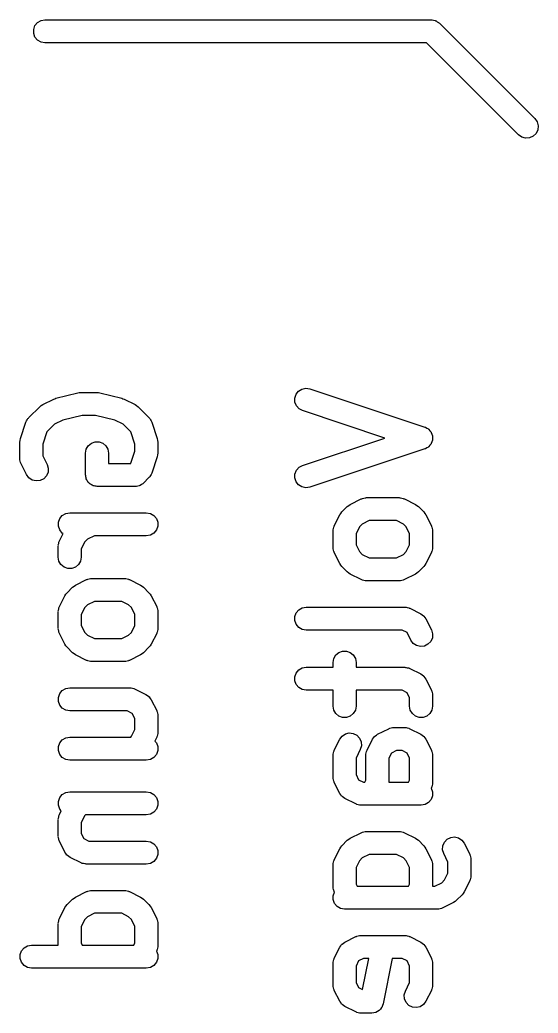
# Model space of a CAD drawing. Extents: x 91.3 to 189.8, y -113.5 to -60.4.
# Drawn here: x 169.1 to 173.61, y -69.54 to -60.9 of the extents above; entities that cross this region are included whole.
import ezdxf

# ---------------------------------------------------------------- set-up
doc = ezdxf.new("R2010")
doc.units = 0
doc.header["$MEASUREMENT"] = 0
doc.layers.add('BLACK', color=7, linetype='CONTINUOUS')

msp = doc.modelspace()

# ---------------------------------------------------------------- linework, layer by layer
at = {"layer": 'Black'}
for p, q in [((169.233, -60.95), (169.256, -60.9234)), ((169.256, -60.9234), (169.286, -60.906)), ((169.286, -60.906), (169.32, -60.9)), ((169.32, -60.9), (172.68, -60.9)), ((172.68, -60.9), (172.684, -60.9008)), ((172.684, -60.9008), (172.689, -60.9004)), ((172.689, -60.9004), (172.701, -60.9038)), ((172.701, -60.9038), (172.714, -60.906)), ((172.714, -60.906), (172.718, -60.9082)), ((172.718, -60.9082), (172.722, -60.9094)), ((172.722, -60.9094), (172.733, -60.9169)), ((172.733, -60.9169), (172.744, -60.9234)), ((172.744, -60.9234), (172.747, -60.9268)), ((172.747, -60.9268), (172.751, -60.9293)), ((172.751, -60.9293), (173.581, -61.7593)), ((169.222, -60.9826), (169.233, -60.95)), ((169.222, -61.0174), (169.222, -60.9826)), ((169.233, -61.05), (169.222, -61.0174)), ((169.256, -61.0766), (169.233, -61.05)), ((169.286, -61.094), (169.256, -61.0766)), ((169.32, -61.1), (169.286, -61.094)), ((172.639, -61.1), (169.32, -61.1)), ((173.439, -61.9007), (172.639, -61.1)), ((173.581, -61.7593), (173.601, -61.7877)), ((173.601, -61.7877), (173.61, -61.8213)), ((173.607, -61.8559), (173.592, -61.8874)), ((173.61, -61.8213), (173.607, -61.8559)), ((173.468, -61.9206), (173.439, -61.9007)), ((173.501, -61.9296), (173.468, -61.9206)), ((173.536, -61.9266), (173.501, -61.9296)), ((173.567, -61.9119), (173.536, -61.9266)), ((173.592, -61.8874), (173.567, -61.9119)), ((171.504, -64.1576), (171.526, -64.1304)), ((171.526, -64.1304), (171.556, -64.1122)), ((171.556, -64.1122), (171.59, -64.1053)), ((171.59, -64.1053), (171.624, -64.1104)), ((171.624, -64.1104), (172.624, -64.4437)), ((169.301, -64.2472), (169.396, -64.1996)), ((169.396, -64.1996), (169.406, -64.1965)), ((169.406, -64.1965), (169.416, -64.192)), ((169.416, -64.192), (169.607, -64.1444)), ((169.607, -64.1444), (169.619, -64.1436)), ((169.619, -64.1436), (169.631, -64.1414)), ((169.631, -64.1414), (169.774, -64.1414)), ((169.774, -64.1414), (169.786, -64.1436)), ((169.786, -64.1436), (169.798, -64.1444)), ((169.798, -64.1444), (169.989, -64.192)), ((169.989, -64.192), (169.999, -64.1965)), ((169.999, -64.1965), (170.009, -64.1996)), ((170.009, -64.1996), (170.104, -64.2472)), ((171.493, -64.1906), (171.504, -64.1576)), ((171.494, -64.2253), (171.493, -64.1906)), ((169.179, -64.3612), (169.275, -64.266)), ((169.275, -64.266), (169.288, -64.2568)), ((169.288, -64.2568), (169.301, -64.2472)), ((170.104, -64.2472), (170.117, -64.2568)), ((170.117, -64.2568), (170.13, -64.266)), ((170.13, -64.266), (170.225, -64.3612)), ((171.507, -64.2576), (171.494, -64.2253)), ((171.53, -64.2836), (171.507, -64.2576)), ((171.561, -64.3001), (171.53, -64.2836)), ((172.276, -64.5386), (171.561, -64.3001)), ((169.158, -64.3952), (169.159, -64.3896)), ((169.159, -64.3896), (169.166, -64.38)), ((169.166, -64.38), (169.172, -64.3697)), ((169.172, -64.3697), (169.176, -64.3659)), ((169.176, -64.3659), (169.179, -64.3612)), ((169.475, -64.3834), (169.404, -64.4189)), ((169.643, -64.3414), (169.475, -64.3834)), ((169.761, -64.3414), (169.643, -64.3414)), ((169.929, -64.3834), (169.761, -64.3414)), ((170, -64.4189), (169.929, -64.3834)), ((170.225, -64.3612), (170.229, -64.3659)), ((170.229, -64.3659), (170.233, -64.3697)), ((170.233, -64.3697), (170.239, -64.38)), ((170.239, -64.38), (170.245, -64.3896)), ((170.245, -64.3896), (170.247, -64.3952)), ((169.108, -64.5431), (169.155, -64.4003)), ((169.155, -64.4003), (169.158, -64.3952)), ((169.404, -64.4189), (169.337, -64.4859)), ((170.067, -64.4859), (170, -64.4189)), ((170.247, -64.3952), (170.25, -64.4003)), ((170.25, -64.4003), (170.297, -64.5431)), ((172.624, -64.4437), (172.626, -64.445)), ((172.626, -64.445), (172.629, -64.4456)), ((172.629, -64.4456), (172.642, -64.4533)), ((172.642, -64.4533), (172.655, -64.4602)), ((172.655, -64.4602), (172.656, -64.4623)), ((172.656, -64.4623), (172.659, -64.4637)), ((172.659, -64.4637), (172.668, -64.4753)), ((172.668, -64.4753), (172.678, -64.4862)), ((169.102, -64.5748), (169.105, -64.559)), ((169.105, -64.559), (169.108, -64.5431)), ((169.337, -64.4859), (169.302, -64.591)), ((170.102, -64.591), (170.067, -64.4859)), ((170.297, -64.5431), (170.3, -64.559)), ((170.3, -64.559), (170.302, -64.5748)), ((171.561, -64.777), (172.276, -64.5386)), ((172.678, -64.4862), (172.679, -64.4888)), ((172.679, -64.4888), (172.68, -64.491)), ((172.68, -64.491), (172.685, -64.5049)), ((172.685, -64.5049), (172.69, -64.5185)), ((172.69, -64.5586), (172.685, -64.5723)), ((172.69, -64.5185), (172.69, -64.5213)), ((172.69, -64.5213), (172.691, -64.5239)), ((172.691, -64.5532), (172.69, -64.5559)), ((172.69, -64.5559), (172.69, -64.5586)), ((172.691, -64.5239), (172.691, -64.5386)), ((172.691, -64.5386), (172.691, -64.5532)), ((169.102, -64.7176), (169.102, -64.5748)), ((169.302, -64.591), (169.302, -64.694)), ((169.674, -64.67), (169.68, -64.6358)), ((169.68, -64.6358), (169.697, -64.6057)), ((169.697, -64.6057), (169.724, -64.5834)), ((169.724, -64.5834), (169.756, -64.5715)), ((169.756, -64.5715), (169.791, -64.5715)), ((169.791, -64.5715), (169.824, -64.5834)), ((169.824, -64.5834), (169.85, -64.6057)), ((169.85, -64.6057), (169.868, -64.6358)), ((169.868, -64.6358), (169.874, -64.67)), ((170.102, -64.6538), (170.102, -64.591)), ((170.302, -64.5748), (170.302, -64.67)), ((172.624, -64.6334), (171.624, -64.9668)), ((172.626, -64.6321), (172.624, -64.6334)), ((172.629, -64.6316), (172.626, -64.6321)), ((172.642, -64.6239), (172.629, -64.6316)), ((172.655, -64.6169), (172.642, -64.6239)), ((172.656, -64.6148), (172.655, -64.6169)), ((172.659, -64.6134), (172.656, -64.6148)), ((172.668, -64.6019), (172.659, -64.6134)), ((172.678, -64.5909), (172.668, -64.6019)), ((172.679, -64.5883), (172.678, -64.5909)), ((172.68, -64.5862), (172.679, -64.5883)), ((172.685, -64.5723), (172.68, -64.5862)), ((169.103, -64.7233), (169.102, -64.7176)), ((169.103, -64.7291), (169.103, -64.7233)), ((169.106, -64.7403), (169.103, -64.7291)), ((169.302, -64.694), (169.339, -64.7681)), ((169.674, -64.8605), (169.674, -64.67)), ((169.874, -64.67), (169.874, -64.7605)), ((170.067, -64.7588), (170.102, -64.6538)), ((170.297, -64.7016), (170.25, -64.8445)), ((170.3, -64.6858), (170.297, -64.7016)), ((170.302, -64.67), (170.3, -64.6858)), ((169.108, -64.7518), (169.106, -64.7403)), ((169.111, -64.7568), (169.108, -64.7518)), ((169.113, -64.7623), (169.111, -64.7568)), ((169.161, -64.8576), (169.113, -64.7623)), ((169.339, -64.7681), (169.349, -64.8014)), ((169.349, -64.8014), (169.347, -64.8361)), ((169.874, -64.7605), (170.066, -64.7605)), ((170.066, -64.7605), (170.067, -64.7588)), ((171.494, -64.8519), (171.507, -64.8196)), ((171.507, -64.8196), (171.53, -64.7936)), ((171.53, -64.7936), (171.561, -64.777)), ((169.181, -64.8855), (169.161, -64.8576)), ((169.21, -64.9046), (169.181, -64.8855)), ((169.244, -64.9127), (169.21, -64.9046)), ((169.279, -64.9087), (169.244, -64.9127)), ((169.31, -64.8932), (169.279, -64.9087)), ((169.333, -64.868), (169.31, -64.8932)), ((169.347, -64.8361), (169.333, -64.868)), ((169.675, -64.8691), (169.674, -64.8605)), ((169.675, -64.8778), (169.675, -64.8691)), ((169.678, -64.8861), (169.675, -64.8778)), ((169.68, -64.8947), (169.678, -64.8861)), ((169.684, -64.9023), (169.68, -64.8947)), ((169.687, -64.9105), (169.684, -64.9023)), ((169.693, -64.9172), (169.687, -64.9105)), ((170.225, -64.8836), (170.178, -64.9312)), ((170.229, -64.8788), (170.225, -64.8836)), ((170.233, -64.875), (170.229, -64.8788)), ((170.239, -64.8647), (170.233, -64.875)), ((170.245, -64.8551), (170.239, -64.8647)), ((170.247, -64.8496), (170.245, -64.8551)), ((170.25, -64.8445), (170.247, -64.8496)), ((171.493, -64.8866), (171.494, -64.8519)), ((171.504, -64.9195), (171.493, -64.8866)), ((169.697, -64.9248), (169.693, -64.9172)), ((169.704, -64.9304), (169.697, -64.9248)), ((169.71, -64.9371), (169.704, -64.9304)), ((169.717, -64.9415), (169.71, -64.9371)), ((169.724, -64.9471), (169.717, -64.9415)), ((169.732, -64.9501), (169.724, -64.9471)), ((169.74, -64.9544), (169.732, -64.9501)), ((169.748, -64.956), (169.74, -64.9544)), ((169.756, -64.959), (169.748, -64.956)), ((169.765, -64.959), (169.756, -64.959)), ((169.774, -64.9605), (169.765, -64.959)), ((170.107, -64.9605), (169.774, -64.9605)), ((170.111, -64.9597), (170.107, -64.9605)), ((170.116, -64.9601), (170.111, -64.9597)), ((170.128, -64.9567), (170.116, -64.9601)), ((170.141, -64.9544), (170.128, -64.9567)), ((170.145, -64.9522), (170.141, -64.9544)), ((170.149, -64.9511), (170.145, -64.9522)), ((170.16, -64.9436), (170.149, -64.9511)), ((170.171, -64.9371), (170.16, -64.9436)), ((170.174, -64.9337), (170.171, -64.9371)), ((170.178, -64.9312), (170.174, -64.9337)), ((171.526, -64.9467), (171.504, -64.9195)), ((171.556, -64.9649), (171.526, -64.9467)), ((171.59, -64.9719), (171.556, -64.9649)), ((171.624, -64.9668), (171.59, -64.9719)), ((171.976, -65.1158), (172.071, -65.0682)), ((172.071, -65.0682), (172.077, -65.0665)), ((172.077, -65.0665), (172.082, -65.0636)), ((172.082, -65.0636), (172.094, -65.0616)), ((172.094, -65.0616), (172.105, -65.0583)), ((172.105, -65.0583), (172.111, -65.0586)), ((172.111, -65.0586), (172.116, -65.0576)), ((172.116, -65.0576), (172.402, -65.0576)), ((172.402, -65.0576), (172.408, -65.0586)), ((172.408, -65.0586), (172.413, -65.0583)), ((172.413, -65.0583), (172.425, -65.0616)), ((172.425, -65.0616), (172.436, -65.0636)), ((172.436, -65.0636), (172.441, -65.0665)), ((172.441, -65.0665), (172.447, -65.0682)), ((172.447, -65.0682), (172.542, -65.1158)), ((171.903, -65.1821), (171.95, -65.1345)), ((171.95, -65.1345), (171.963, -65.1253)), ((171.963, -65.1253), (171.976, -65.1158)), ((172.542, -65.1158), (172.555, -65.1253)), ((172.555, -65.1253), (172.568, -65.1345)), ((172.568, -65.1345), (172.615, -65.1821)), ((169.437, -65.2717), (169.449, -65.239)), ((169.449, -65.239), (169.471, -65.2124)), ((169.471, -65.2124), (169.502, -65.1951)), ((169.502, -65.1951), (169.536, -65.189)), ((169.536, -65.189), (170.202, -65.189)), ((170.202, -65.189), (170.237, -65.1951)), ((170.237, -65.1951), (170.267, -65.2124)), ((170.267, -65.2124), (170.289, -65.239)), ((170.289, -65.239), (170.301, -65.2717)), ((171.836, -65.3034), (171.884, -65.2081)), ((171.884, -65.2081), (171.893, -65.1953)), ((171.893, -65.1953), (171.903, -65.1821)), ((172.615, -65.1821), (172.625, -65.1953)), ((172.625, -65.1953), (172.634, -65.2081)), ((172.634, -65.2081), (172.682, -65.3034)), ((169.437, -65.3064), (169.437, -65.2717)), ((169.449, -65.339), (169.437, -65.3064)), ((169.471, -65.3657), (169.449, -65.339)), ((170.289, -65.339), (170.267, -65.3657)), ((170.301, -65.3064), (170.289, -65.339)), ((170.301, -65.2717), (170.301, -65.3064)), ((171.826, -65.3367), (171.83, -65.3254)), ((171.827, -65.3424), (171.826, -65.3367)), ((171.826, -65.3481), (171.827, -65.3424)), ((171.83, -65.3254), (171.832, -65.3139)), ((171.832, -65.3139), (171.835, -65.3089)), ((171.835, -65.3089), (171.836, -65.3034)), ((172.056, -65.3121), (172.026, -65.3717)), ((172.08, -65.2874), (172.056, -65.3121)), ((172.14, -65.2576), (172.08, -65.2874)), ((172.378, -65.2576), (172.14, -65.2576)), ((172.438, -65.2874), (172.378, -65.2576)), ((172.463, -65.3121), (172.438, -65.2874)), ((172.492, -65.3717), (172.463, -65.3121)), ((172.682, -65.3034), (172.683, -65.3089)), ((172.683, -65.3089), (172.686, -65.3139)), ((172.686, -65.3139), (172.688, -65.3254)), ((172.688, -65.3254), (172.692, -65.3367)), ((172.692, -65.3367), (172.691, -65.3424)), ((172.691, -65.3424), (172.692, -65.3481)), ((169.446, -65.4348), (169.479, -65.3699)), ((169.479, -65.3699), (169.471, -65.3657)), ((169.69, -65.4189), (169.666, -65.4435)), ((169.75, -65.389), (169.69, -65.4189)), ((170.202, -65.389), (169.75, -65.389)), ((170.237, -65.383), (170.202, -65.389)), ((170.267, -65.3657), (170.237, -65.383)), ((171.826, -65.491), (171.826, -65.3481)), ((172.026, -65.3717), (172.026, -65.4673)), ((172.492, -65.4673), (172.492, -65.3717)), ((172.692, -65.3481), (172.692, -65.491)), ((169.436, -65.4681), (169.44, -65.4569)), ((169.437, -65.4738), (169.436, -65.4681)), ((169.436, -65.4795), (169.437, -65.4738)), ((169.436, -65.5748), (169.436, -65.4795)), ((169.44, -65.4569), (169.442, -65.4453)), ((169.442, -65.4453), (169.445, -65.4403)), ((169.445, -65.4403), (169.446, -65.4348)), ((169.666, -65.4435), (169.636, -65.5031)), ((169.636, -65.5031), (169.636, -65.5748)), ((171.827, -65.4966), (171.826, -65.491)), ((171.826, -65.5024), (171.827, -65.4966)), ((171.83, -65.5136), (171.826, -65.5024)), ((171.832, -65.5252), (171.83, -65.5136)), ((172.026, -65.4673), (172.056, -65.527)), ((172.463, -65.527), (172.492, -65.4673)), ((172.688, -65.5136), (172.686, -65.5252)), ((172.692, -65.5024), (172.688, -65.5136)), ((172.692, -65.491), (172.691, -65.4966)), ((172.691, -65.4966), (172.692, -65.5024)), ((169.442, -65.609), (169.436, -65.5748)), ((169.636, -65.5748), (169.63, -65.609)), ((171.835, -65.5301), (171.832, -65.5252)), ((171.836, -65.5357), (171.835, -65.5301)), ((171.884, -65.6309), (171.836, -65.5357)), ((172.056, -65.527), (172.08, -65.5516)), ((172.08, -65.5516), (172.14, -65.5814)), ((172.14, -65.5814), (172.378, -65.5814)), ((172.378, -65.5814), (172.438, -65.5516)), ((172.438, -65.5516), (172.463, -65.527)), ((172.682, -65.5357), (172.634, -65.6309)), ((172.683, -65.5301), (172.682, -65.5357)), ((172.686, -65.5252), (172.683, -65.5301)), ((169.459, -65.639), (169.442, -65.609)), ((169.486, -65.6614), (169.459, -65.639)), ((169.518, -65.6732), (169.486, -65.6614)), ((169.553, -65.6732), (169.518, -65.6732)), ((169.586, -65.6614), (169.553, -65.6732)), ((169.612, -65.639), (169.586, -65.6614)), ((169.63, -65.609), (169.612, -65.639)), ((171.893, -65.6438), (171.884, -65.6309)), ((171.903, -65.6569), (171.893, -65.6438)), ((171.95, -65.7045), (171.903, -65.6569)), ((172.615, -65.6569), (172.568, -65.7045)), ((172.625, -65.6438), (172.615, -65.6569)), ((172.634, -65.6309), (172.625, -65.6438)), ((169.586, -65.8187), (169.681, -65.771)), ((169.681, -65.771), (169.687, -65.7694)), ((169.687, -65.7694), (169.692, -65.7665)), ((169.692, -65.7665), (169.704, -65.7645)), ((169.704, -65.7645), (169.715, -65.7611)), ((169.715, -65.7611), (169.721, -65.7615)), ((169.721, -65.7615), (169.726, -65.7605)), ((169.726, -65.7605), (170.012, -65.7605)), ((170.012, -65.7605), (170.018, -65.7615)), ((170.018, -65.7615), (170.023, -65.7611)), ((170.023, -65.7611), (170.035, -65.7645)), ((170.035, -65.7645), (170.046, -65.7665)), ((170.046, -65.7665), (170.051, -65.7694)), ((170.051, -65.7694), (170.057, -65.771)), ((170.057, -65.771), (170.152, -65.8187)), ((171.963, -65.7137), (171.95, -65.7045)), ((171.976, -65.7233), (171.963, -65.7137)), ((172.071, -65.7709), (171.976, -65.7233)), ((172.077, -65.7725), (172.071, -65.7709)), ((172.082, -65.7754), (172.077, -65.7725)), ((172.094, -65.7774), (172.082, -65.7754)), ((172.436, -65.7754), (172.425, -65.7774)), ((172.441, -65.7725), (172.436, -65.7754)), ((172.447, -65.7709), (172.441, -65.7725)), ((172.542, -65.7233), (172.447, -65.7709)), ((172.555, -65.7137), (172.542, -65.7233)), ((172.568, -65.7045), (172.555, -65.7137)), ((169.513, -65.885), (169.56, -65.8374)), ((169.56, -65.8374), (169.573, -65.8282)), ((169.573, -65.8282), (169.586, -65.8187)), ((170.152, -65.8187), (170.165, -65.8282)), ((170.165, -65.8282), (170.178, -65.8374)), ((170.178, -65.8374), (170.225, -65.885)), ((172.105, -65.7808), (172.094, -65.7774)), ((172.111, -65.7804), (172.105, -65.7808)), ((172.116, -65.7814), (172.111, -65.7804)), ((172.402, -65.7814), (172.116, -65.7814)), ((172.408, -65.7804), (172.402, -65.7814)), ((172.413, -65.7808), (172.408, -65.7804)), ((172.425, -65.7774), (172.413, -65.7808)), ((169.446, -66.0062), (169.494, -65.911)), ((169.494, -65.911), (169.503, -65.8981)), ((169.503, -65.8981), (169.513, -65.885)), ((170.225, -65.885), (170.235, -65.8981)), ((170.235, -65.8981), (170.244, -65.911)), ((170.244, -65.911), (170.292, -66.0062)), ((169.436, -66.0395), (169.44, -66.0283)), ((169.44, -66.0283), (169.442, -66.0168)), ((169.442, -66.0168), (169.445, -66.0118)), ((169.445, -66.0118), (169.446, -66.0062)), ((169.666, -66.0149), (169.636, -66.0746)), ((169.69, -65.9903), (169.666, -66.0149)), ((169.75, -65.9605), (169.69, -65.9903)), ((169.988, -65.9605), (169.75, -65.9605)), ((170.048, -65.9903), (169.988, -65.9605)), ((170.073, -66.0149), (170.048, -65.9903)), ((170.102, -66.0746), (170.073, -66.0149)), ((170.292, -66.0062), (170.293, -66.0118)), ((170.293, -66.0118), (170.296, -66.0168)), ((170.296, -66.0168), (170.298, -66.0283)), ((170.298, -66.0283), (170.302, -66.0395)), ((171.506, -66.06), (171.528, -66.0334)), ((171.528, -66.0334), (171.558, -66.016)), ((171.558, -66.016), (171.592, -66.01)), ((171.592, -66.01), (172.45, -66.01)), ((172.45, -66.01), (172.455, -66.011)), ((172.455, -66.011), (172.461, -66.0107)), ((172.461, -66.0107), (172.472, -66.014)), ((172.472, -66.014), (172.484, -66.016)), ((172.484, -66.016), (172.489, -66.0189)), ((172.489, -66.0189), (172.494, -66.0206)), ((172.494, -66.0206), (172.589, -66.0682)), ((169.437, -66.0453), (169.436, -66.0395)), ((169.436, -66.051), (169.437, -66.0453)), ((169.436, -66.1938), (169.436, -66.051)), ((169.636, -66.0746), (169.636, -66.1702)), ((170.102, -66.1702), (170.102, -66.0746)), ((170.302, -66.0395), (170.301, -66.0453)), ((170.301, -66.0453), (170.302, -66.051)), ((170.302, -66.051), (170.302, -66.1938)), ((171.494, -66.0926), (171.506, -66.06)), ((171.494, -66.1274), (171.494, -66.0926)), ((172.589, -66.0682), (172.601, -66.0769)), ((172.601, -66.0769), (172.614, -66.085)), ((172.614, -66.085), (172.615, -66.0872)), ((172.615, -66.0872), (172.617, -66.0889)), ((172.617, -66.0889), (172.625, -66.1011)), ((172.625, -66.1011), (172.634, -66.1129)), ((172.634, -66.1129), (172.682, -66.2081)), ((169.437, -66.1995), (169.436, -66.1938)), ((169.436, -66.2052), (169.437, -66.1995)), ((169.44, -66.2165), (169.436, -66.2052)), ((169.636, -66.1702), (169.666, -66.2298)), ((170.073, -66.2298), (170.102, -66.1702)), ((170.302, -66.2052), (170.298, -66.2165)), ((170.302, -66.1938), (170.301, -66.1995)), ((170.301, -66.1995), (170.302, -66.2052)), ((171.506, -66.16), (171.494, -66.1274)), ((171.528, -66.1866), (171.506, -66.16)), ((171.558, -66.204), (171.528, -66.1866)), ((171.592, -66.21), (171.558, -66.204)), ((169.442, -66.228), (169.44, -66.2165)), ((169.445, -66.233), (169.442, -66.228)), ((169.446, -66.2385), (169.445, -66.233)), ((169.494, -66.3338), (169.446, -66.2385)), ((169.666, -66.2298), (169.69, -66.2545)), ((169.69, -66.2545), (169.75, -66.2843)), ((169.75, -66.2843), (169.988, -66.2843)), ((169.988, -66.2843), (170.048, -66.2545)), ((170.048, -66.2545), (170.073, -66.2298)), ((170.292, -66.2385), (170.244, -66.3338)), ((170.293, -66.233), (170.292, -66.2385)), ((170.296, -66.228), (170.293, -66.233)), ((170.298, -66.2165), (170.296, -66.228)), ((172.426, -66.21), (171.592, -66.21)), ((172.47, -66.2322), (172.426, -66.21)), ((172.503, -66.2976), (172.47, -66.2322)), ((172.69, -66.2761), (172.676, -66.308)), ((172.682, -66.2081), (172.692, -66.2414)), ((172.692, -66.2414), (172.69, -66.2761)), ((169.503, -66.3466), (169.494, -66.3338)), ((169.513, -66.3598), (169.503, -66.3466)), ((169.56, -66.4074), (169.513, -66.3598)), ((170.225, -66.3598), (170.178, -66.4074)), ((170.235, -66.3466), (170.225, -66.3598)), ((170.244, -66.3338), (170.235, -66.3466)), ((172.524, -66.3255), (172.503, -66.2976)), ((172.553, -66.3446), (172.524, -66.3255)), ((172.586, -66.3527), (172.553, -66.3446)), ((172.621, -66.3487), (172.586, -66.3527)), ((172.652, -66.3332), (172.621, -66.3487)), ((172.676, -66.308), (172.652, -66.3332)), ((169.573, -66.4166), (169.56, -66.4074)), ((169.586, -66.4261), (169.573, -66.4166)), ((169.681, -66.4737), (169.586, -66.4261)), ((170.152, -66.4261), (170.057, -66.4737)), ((170.165, -66.4166), (170.152, -66.4261)), ((170.178, -66.4074), (170.165, -66.4166)), ((171.826, -66.491), (171.832, -66.4568)), ((171.832, -66.4568), (171.849, -66.4267)), ((171.849, -66.4267), (171.876, -66.4043)), ((171.876, -66.4043), (171.908, -66.3925)), ((171.908, -66.3925), (171.943, -66.3925)), ((171.943, -66.3925), (171.976, -66.4043)), ((171.976, -66.4043), (172.002, -66.4267)), ((172.002, -66.4267), (172.02, -66.4568)), ((172.02, -66.4568), (172.026, -66.491)), ((169.687, -66.4754), (169.681, -66.4737)), ((169.692, -66.4783), (169.687, -66.4754)), ((169.704, -66.4803), (169.692, -66.4783)), ((169.715, -66.4836), (169.704, -66.4803)), ((169.721, -66.4833), (169.715, -66.4836)), ((169.726, -66.4843), (169.721, -66.4833)), ((170.012, -66.4843), (169.726, -66.4843)), ((170.018, -66.4833), (170.012, -66.4843)), ((170.023, -66.4836), (170.018, -66.4833)), ((170.035, -66.4803), (170.023, -66.4836)), ((170.046, -66.4783), (170.035, -66.4803)), ((170.051, -66.4754), (170.046, -66.4783)), ((170.057, -66.4737), (170.051, -66.4754)), ((171.528, -66.5572), (171.558, -66.5398)), ((171.558, -66.5398), (171.592, -66.5338)), ((171.592, -66.5338), (171.826, -66.5338)), ((171.826, -66.5338), (171.826, -66.491)), ((172.026, -66.491), (172.026, -66.5338)), ((172.026, -66.5338), (172.45, -66.5338)), ((172.45, -66.5338), (172.455, -66.5348)), ((172.455, -66.5348), (172.461, -66.5345)), ((172.461, -66.5345), (172.472, -66.5378)), ((172.472, -66.5378), (172.484, -66.5398)), ((172.484, -66.5398), (172.489, -66.5427)), ((172.489, -66.5427), (172.494, -66.5444)), ((172.494, -66.5444), (172.589, -66.592)), ((171.494, -66.6164), (171.506, -66.5838)), ((171.494, -66.6512), (171.494, -66.6164)), ((171.506, -66.5838), (171.528, -66.5572)), ((172.589, -66.592), (172.601, -66.6007)), ((172.601, -66.6007), (172.614, -66.6088)), ((172.614, -66.6088), (172.615, -66.611)), ((172.615, -66.611), (172.617, -66.6127)), ((172.617, -66.6127), (172.625, -66.6249)), ((172.625, -66.6249), (172.634, -66.6367)), ((172.634, -66.6367), (172.682, -66.7319)), ((169.471, -66.7363), (169.502, -66.7189)), ((169.502, -66.7189), (169.536, -66.7129)), ((169.536, -66.7129), (170.06, -66.7129)), ((170.06, -66.7129), (170.065, -66.7139)), ((170.065, -66.7139), (170.071, -66.7135)), ((170.071, -66.7135), (170.082, -66.7169)), ((170.082, -66.7169), (170.094, -66.7189)), ((170.094, -66.7189), (170.099, -66.7218)), ((170.099, -66.7218), (170.104, -66.7234)), ((170.104, -66.7234), (170.199, -66.771)), ((171.506, -66.6838), (171.494, -66.6512)), ((171.528, -66.7104), (171.506, -66.6838)), ((171.558, -66.7278), (171.528, -66.7104)), ((169.437, -66.7955), (169.449, -66.7629)), ((169.437, -66.8302), (169.437, -66.7955)), ((169.449, -66.7629), (169.471, -66.7363)), ((170.199, -66.771), (170.211, -66.7798)), ((170.211, -66.7798), (170.224, -66.7879)), ((170.224, -66.7879), (170.225, -66.7901)), ((170.225, -66.7901), (170.227, -66.7917)), ((170.227, -66.7917), (170.235, -66.804)), ((170.235, -66.804), (170.244, -66.8158)), ((171.592, -66.7338), (171.558, -66.7278)), ((171.826, -66.7338), (171.592, -66.7338)), ((171.826, -66.8719), (171.826, -66.7338)), ((172.426, -66.7338), (172.026, -66.7338)), ((172.026, -66.7338), (172.026, -66.8719)), ((172.47, -66.756), (172.426, -66.7338)), ((172.492, -66.8003), (172.47, -66.756)), ((172.492, -66.8719), (172.492, -66.8003)), ((172.682, -66.7319), (172.683, -66.7375)), ((172.683, -66.7375), (172.686, -66.7425)), ((172.686, -66.7425), (172.688, -66.754)), ((172.688, -66.754), (172.692, -66.7652)), ((172.692, -66.7652), (172.691, -66.771)), ((172.691, -66.771), (172.692, -66.7767)), ((172.692, -66.7767), (172.692, -66.8719)), ((169.449, -66.8629), (169.437, -66.8302)), ((169.471, -66.8895), (169.449, -66.8629)), ((169.502, -66.9068), (169.471, -66.8895)), ((170.244, -66.8158), (170.292, -66.911)), ((171.832, -66.9061), (171.826, -66.8719)), ((172.026, -66.8719), (172.02, -66.9061)), ((172.498, -66.9061), (172.492, -66.8719)), ((172.692, -66.8719), (172.686, -66.9061)), ((169.536, -66.9129), (169.502, -66.9068)), ((170.036, -66.9129), (169.536, -66.9129)), ((170.08, -66.935), (170.036, -66.9129)), ((170.102, -66.9793), (170.08, -66.935)), ((170.102, -67.075), (170.102, -66.9793)), ((170.292, -66.911), (170.293, -66.9165)), ((170.293, -66.9165), (170.296, -66.9215)), ((170.296, -66.9215), (170.298, -66.933)), ((170.298, -66.933), (170.302, -66.9443)), ((170.302, -66.9443), (170.301, -66.95)), ((170.301, -66.95), (170.302, -66.9557)), ((170.302, -66.9557), (170.302, -67.0986)), ((171.849, -66.9362), (171.832, -66.9061)), ((171.876, -66.9585), (171.849, -66.9362)), ((171.908, -66.9704), (171.876, -66.9585)), ((171.943, -66.9704), (171.908, -66.9704)), ((171.976, -66.9585), (171.943, -66.9704)), ((172.002, -66.9362), (171.976, -66.9585)), ((172.02, -66.9061), (172.002, -66.9362)), ((172.516, -66.9362), (172.498, -66.9061)), ((172.542, -66.9585), (172.516, -66.9362)), ((172.575, -66.9704), (172.542, -66.9585)), ((172.61, -66.9704), (172.575, -66.9704)), ((172.642, -66.9585), (172.61, -66.9704)), ((172.669, -66.9362), (172.642, -66.9585)), ((172.686, -66.9061), (172.669, -66.9362)), ((172.214, -67.1158), (172.31, -67.0682)), ((172.31, -67.0682), (172.315, -67.0665)), ((172.315, -67.0665), (172.32, -67.0637)), ((172.32, -67.0637), (172.332, -67.0616)), ((172.332, -67.0616), (172.343, -67.0583)), ((172.343, -67.0583), (172.349, -67.0586)), ((172.349, -67.0586), (172.354, -67.0576)), ((172.354, -67.0576), (172.45, -67.0576)), ((172.45, -67.0576), (172.455, -67.0586)), ((172.455, -67.0586), (172.461, -67.0583)), ((172.461, -67.0583), (172.472, -67.0616)), ((172.472, -67.0616), (172.484, -67.0637)), ((172.484, -67.0637), (172.489, -67.0665)), ((172.489, -67.0665), (172.494, -67.0682)), ((172.494, -67.0682), (172.589, -67.1158)), ((169.471, -67.1648), (169.502, -67.1475)), ((169.502, -67.1475), (169.536, -67.1414)), ((169.536, -67.1414), (170.066, -67.1414)), ((170.066, -67.1414), (170.073, -67.1346)), ((170.073, -67.1346), (170.102, -67.075)), ((170.292, -67.1433), (170.276, -67.1756)), ((170.293, -67.1378), (170.292, -67.1433)), ((170.296, -67.1328), (170.293, -67.1378)), ((170.298, -67.1212), (170.296, -67.1328)), ((170.302, -67.11), (170.298, -67.1212)), ((170.302, -67.0986), (170.301, -67.1043)), ((170.301, -67.1043), (170.302, -67.11)), ((171.884, -67.1605), (171.905, -67.1326)), ((171.905, -67.1326), (171.934, -67.1135)), ((171.934, -67.1135), (171.967, -67.1054)), ((171.967, -67.1054), (172.002, -67.1094)), ((172.002, -67.1094), (172.033, -67.1249)), ((172.033, -67.1249), (172.057, -67.1501)), ((172.057, -67.1501), (172.071, -67.182)), ((172.17, -67.1605), (172.178, -67.1487)), ((172.178, -67.1487), (172.186, -67.1365)), ((172.186, -67.1365), (172.189, -67.1348)), ((172.189, -67.1348), (172.19, -67.1326)), ((172.19, -67.1326), (172.203, -67.1245)), ((172.203, -67.1245), (172.214, -67.1158)), ((172.589, -67.1158), (172.601, -67.1245)), ((172.601, -67.1245), (172.614, -67.1326)), ((172.614, -67.1326), (172.615, -67.1348)), ((172.615, -67.1348), (172.617, -67.1365)), ((172.617, -67.1365), (172.625, -67.1487)), ((172.625, -67.1487), (172.634, -67.1605)), ((169.437, -67.2241), (169.449, -67.1914)), ((169.437, -67.2588), (169.437, -67.2241)), ((169.449, -67.1914), (169.471, -67.1648)), ((170.276, -67.1756), (170.289, -67.1914)), ((170.289, -67.1914), (170.301, -67.2241)), ((170.301, -67.2241), (170.301, -67.2588)), ((171.836, -67.2558), (171.884, -67.1605)), ((172.073, -67.2167), (172.063, -67.25)), ((172.071, -67.182), (172.073, -67.2167)), ((172.122, -67.2558), (172.17, -67.1605)), ((172.634, -67.1605), (172.682, -67.2558)), ((169.449, -67.2914), (169.437, -67.2588)), ((169.471, -67.318), (169.449, -67.2914)), ((169.502, -67.3354), (169.471, -67.318)), ((170.267, -67.318), (170.237, -67.3354)), ((170.289, -67.2914), (170.267, -67.318)), ((170.301, -67.2588), (170.289, -67.2914)), ((171.826, -67.289), (171.83, -67.2778)), ((171.827, -67.2948), (171.826, -67.289)), ((171.826, -67.3005), (171.827, -67.2948)), ((171.826, -67.491), (171.826, -67.3005)), ((171.83, -67.2778), (171.832, -67.2663)), ((171.832, -67.2663), (171.835, -67.2613)), ((171.835, -67.2613), (171.836, -67.2558)), ((172.063, -67.25), (172.026, -67.3241)), ((172.026, -67.3241), (172.026, -67.4673)), ((172.111, -67.3005), (172.112, -67.2948)), ((172.111, -67.515), (172.111, -67.3005)), ((172.112, -67.289), (172.115, -67.2778)), ((172.112, -67.2948), (172.112, -67.289)), ((172.115, -67.2778), (172.117, -67.2663)), ((172.117, -67.2663), (172.12, -67.2613)), ((172.12, -67.2613), (172.122, -67.2558)), ((172.334, -67.2798), (172.311, -67.3241)), ((172.311, -67.3241), (172.311, -67.5338)), ((172.378, -67.2576), (172.334, -67.2798)), ((172.426, -67.2576), (172.378, -67.2576)), ((172.47, -67.2798), (172.426, -67.2576)), ((172.492, -67.3241), (172.47, -67.2798)), ((172.492, -67.515), (172.492, -67.3241)), ((172.682, -67.2558), (172.683, -67.2613)), ((172.683, -67.2613), (172.686, -67.2663)), ((172.686, -67.2663), (172.688, -67.2778)), ((172.688, -67.2778), (172.692, -67.289)), ((172.692, -67.289), (172.691, -67.2948)), ((172.691, -67.2948), (172.692, -67.3005)), ((172.692, -67.3005), (172.692, -67.5386)), ((169.536, -67.3414), (169.502, -67.3354)), ((170.202, -67.3414), (169.536, -67.3414)), ((170.237, -67.3354), (170.202, -67.3414)), ((171.827, -67.4966), (171.826, -67.491)), ((171.826, -67.5024), (171.827, -67.4966)), ((171.83, -67.5136), (171.826, -67.5024)), ((172.026, -67.4673), (172.048, -67.5117)), ((171.832, -67.5252), (171.83, -67.5136)), ((171.835, -67.5301), (171.832, -67.5252)), ((171.836, -67.5357), (171.835, -67.5301)), ((171.884, -67.6309), (171.836, -67.5357)), ((172.048, -67.5117), (172.092, -67.5338)), ((172.092, -67.5338), (172.102, -67.5338)), ((172.102, -67.5338), (172.111, -67.515)), ((172.311, -67.5338), (172.483, -67.5338)), ((172.483, -67.5338), (172.492, -67.515)), ((172.682, -67.5833), (172.68, -67.5868)), ((172.68, -67.5868), (172.691, -67.6164)), ((172.683, -67.5778), (172.682, -67.5833)), ((172.686, -67.5728), (172.683, -67.5778)), ((172.688, -67.5612), (172.686, -67.5728)), ((172.692, -67.55), (172.688, -67.5612)), ((172.692, -67.5386), (172.691, -67.5443)), ((172.691, -67.5443), (172.692, -67.55)), ((169.437, -67.7003), (169.449, -67.6676)), ((169.449, -67.6676), (169.471, -67.641)), ((169.471, -67.641), (169.502, -67.6236)), ((169.502, -67.6236), (169.536, -67.6176)), ((169.536, -67.6176), (170.202, -67.6176)), ((170.202, -67.6176), (170.237, -67.6236)), ((170.237, -67.6236), (170.267, -67.641)), ((170.267, -67.641), (170.289, -67.6676)), ((170.289, -67.6676), (170.301, -67.7003)), ((171.893, -67.6427), (171.884, -67.6309)), ((171.901, -67.6549), (171.893, -67.6427)), ((171.903, -67.6566), (171.901, -67.6549)), ((171.905, -67.6588), (171.903, -67.6566)), ((171.917, -67.6669), (171.905, -67.6588)), ((171.929, -67.6756), (171.917, -67.6669)), ((172.024, -67.7233), (171.929, -67.6756)), ((172.691, -67.6512), (172.679, -67.6838)), ((172.691, -67.6164), (172.691, -67.6512)), ((169.437, -67.735), (169.437, -67.7003)), ((169.449, -67.7676), (169.437, -67.735)), ((170.301, -67.735), (170.289, -67.7676)), ((170.301, -67.7003), (170.301, -67.735)), ((172.029, -67.7249), (172.024, -67.7233)), ((172.034, -67.7278), (172.029, -67.7249)), ((172.046, -67.7298), (172.034, -67.7278)), ((172.057, -67.7332), (172.046, -67.7298)), ((172.063, -67.7328), (172.057, -67.7332)), ((172.069, -67.7338), (172.063, -67.7328)), ((172.592, -67.7338), (172.069, -67.7338)), ((172.627, -67.7278), (172.592, -67.7338)), ((172.657, -67.7104), (172.627, -67.7278)), ((172.679, -67.6838), (172.657, -67.7104)), ((169.436, -67.849), (169.44, -67.8378)), ((169.437, -67.8548), (169.436, -67.849)), ((169.44, -67.8378), (169.442, -67.8263)), ((169.442, -67.8263), (169.445, -67.8213)), ((169.445, -67.8213), (169.446, -67.8158)), ((169.446, -67.8158), (169.462, -67.7835)), ((169.462, -67.7835), (169.449, -67.7676)), ((169.666, -67.8245), (169.636, -67.8841)), ((169.672, -67.8176), (169.666, -67.8245)), ((170.202, -67.8176), (169.672, -67.8176)), ((170.237, -67.8116), (170.202, -67.8176)), ((170.267, -67.7942), (170.237, -67.8116)), ((170.289, -67.7676), (170.267, -67.7942)), ((169.436, -67.8605), (169.437, -67.8548)), ((169.436, -68.0033), (169.436, -67.8605)), ((169.636, -67.8841), (169.636, -67.9797)), ((169.437, -68.009), (169.436, -68.0033)), ((169.436, -68.0148), (169.437, -68.009)), ((169.44, -68.026), (169.436, -68.0148)), ((169.636, -67.9797), (169.658, -68.024)), ((171.963, -68.0301), (171.976, -68.0206)), ((171.976, -68.0206), (172.071, -67.9729)), ((172.071, -67.9729), (172.077, -67.9713)), ((172.077, -67.9713), (172.082, -67.9684)), ((172.082, -67.9684), (172.094, -67.9664)), ((172.094, -67.9664), (172.105, -67.963)), ((172.105, -67.963), (172.111, -67.9634)), ((172.111, -67.9634), (172.116, -67.9624)), ((172.116, -67.9624), (172.402, -67.9624)), ((172.402, -67.9624), (172.408, -67.9634)), ((172.408, -67.9634), (172.413, -67.963)), ((172.413, -67.963), (172.425, -67.9664)), ((172.425, -67.9664), (172.436, -67.9684)), ((172.436, -67.9684), (172.441, -67.9713)), ((172.441, -67.9713), (172.447, -67.9729)), ((172.447, -67.9729), (172.542, -68.0206)), ((172.542, -68.0206), (172.555, -68.0301)), ((172.819, -68.0297), (172.85, -68.0142)), ((172.85, -68.0142), (172.884, -68.0102)), ((172.884, -68.0102), (172.918, -68.0182)), ((172.918, -68.0182), (172.947, -68.0374)), ((169.442, -68.0375), (169.44, -68.026)), ((169.445, -68.0425), (169.442, -68.0375)), ((169.446, -68.0481), (169.445, -68.0425)), ((169.494, -68.1433), (169.446, -68.0481)), ((169.658, -68.024), (169.702, -68.0462)), ((169.702, -68.0462), (170.202, -68.0462)), ((170.202, -68.0462), (170.237, -68.0522)), ((170.237, -68.0522), (170.267, -68.0696)), ((170.267, -68.0696), (170.289, -68.0962)), ((170.289, -68.0962), (170.301, -68.1288)), ((171.884, -68.1129), (171.893, -68.1)), ((171.893, -68.1), (171.903, -68.0869)), ((171.903, -68.0869), (171.95, -68.0393)), ((171.95, -68.0393), (171.963, -68.0301)), ((172.555, -68.0301), (172.568, -68.0393)), ((172.568, -68.0393), (172.615, -68.0869)), ((172.615, -68.0869), (172.625, -68.1)), ((172.625, -68.1), (172.634, -68.1129)), ((172.779, -68.1214), (172.781, -68.0868)), ((172.781, -68.0868), (172.795, -68.0549)), ((172.795, -68.0549), (172.819, -68.0297)), ((172.947, -68.0374), (172.968, -68.0653)), ((172.968, -68.0653), (173.015, -68.1605)), ((169.503, -68.1551), (169.494, -68.1433)), ((169.511, -68.1673), (169.503, -68.1551)), ((169.513, -68.169), (169.511, -68.1673)), ((169.515, -68.1712), (169.513, -68.169)), ((169.527, -68.1793), (169.515, -68.1712)), ((169.539, -68.188), (169.527, -68.1793)), ((169.634, -68.2356), (169.539, -68.188)), ((170.301, -68.1636), (170.289, -68.1962)), ((170.301, -68.1288), (170.301, -68.1636)), ((171.836, -68.2081), (171.884, -68.1129)), ((172.08, -68.1922), (172.056, -68.2169)), ((172.14, -68.1624), (172.08, -68.1922)), ((172.378, -68.1624), (172.14, -68.1624)), ((172.438, -68.1922), (172.378, -68.1624)), ((172.463, -68.2169), (172.438, -68.1922)), ((172.634, -68.1129), (172.682, -68.2081)), ((172.789, -68.1547), (172.779, -68.1214)), ((172.826, -68.2288), (172.789, -68.1547)), ((173.015, -68.1605), (173.017, -68.166)), ((173.017, -68.166), (173.02, -68.171)), ((173.02, -68.171), (173.022, -68.1826)), ((173.022, -68.1826), (173.025, -68.1938)), ((173.025, -68.1938), (173.025, -68.1996)), ((169.639, -68.2373), (169.634, -68.2356)), ((169.644, -68.2402), (169.639, -68.2373)), ((169.656, -68.2422), (169.644, -68.2402)), ((169.667, -68.2455), (169.656, -68.2422)), ((169.673, -68.2452), (169.667, -68.2455)), ((169.679, -68.2462), (169.673, -68.2452)), ((170.202, -68.2462), (169.679, -68.2462)), ((170.237, -68.2402), (170.202, -68.2462)), ((170.267, -68.2228), (170.237, -68.2402)), ((170.289, -68.1962), (170.267, -68.2228)), ((171.826, -68.2414), (171.83, -68.2302)), ((171.827, -68.2472), (171.826, -68.2414)), ((171.826, -68.2529), (171.827, -68.2472)), ((171.826, -68.4433), (171.826, -68.2529)), ((171.83, -68.2302), (171.832, -68.2187)), ((171.832, -68.2187), (171.835, -68.2137)), ((171.835, -68.2137), (171.836, -68.2081)), ((172.056, -68.2169), (172.026, -68.2765)), ((172.026, -68.2765), (172.026, -68.4197)), ((172.492, -68.2765), (172.463, -68.2169)), ((172.492, -68.4197), (172.492, -68.2765)), ((172.682, -68.2081), (172.683, -68.2137)), ((172.683, -68.2137), (172.686, -68.2187)), ((172.686, -68.2187), (172.688, -68.2302)), ((172.688, -68.2302), (172.692, -68.2414)), ((172.692, -68.2414), (172.691, -68.2472)), ((172.691, -68.2472), (172.692, -68.2529)), ((172.692, -68.2529), (172.692, -68.4386)), ((172.826, -68.3245), (172.826, -68.2288)), ((173.025, -68.1996), (173.026, -68.2052)), ((173.026, -68.2052), (173.026, -68.3481)), ((172.796, -68.3841), (172.826, -68.3245)), ((173.025, -68.3595), (173.022, -68.3708)), ((173.026, -68.3481), (173.025, -68.3538)), ((173.025, -68.3538), (173.025, -68.3595)), ((171.827, -68.449), (171.826, -68.4433)), ((171.826, -68.4548), (171.827, -68.449)), ((171.83, -68.466), (171.826, -68.4548)), ((172.026, -68.4197), (172.035, -68.4386)), ((172.035, -68.4386), (172.483, -68.4386)), ((172.483, -68.4386), (172.492, -68.4197)), ((172.692, -68.4386), (172.712, -68.4386)), ((172.712, -68.4386), (172.771, -68.4088)), ((172.771, -68.4088), (172.796, -68.3841)), ((173.015, -68.3928), (172.968, -68.4881)), ((173.017, -68.3873), (173.015, -68.3928)), ((173.02, -68.3823), (173.017, -68.3873)), ((173.022, -68.3708), (173.02, -68.3823)), ((169.573, -68.5425), (169.586, -68.5329)), ((169.586, -68.5329), (169.681, -68.4853)), ((169.681, -68.4853), (169.687, -68.4837)), ((169.687, -68.4837), (169.692, -68.4808)), ((169.692, -68.4808), (169.704, -68.4788)), ((169.704, -68.4788), (169.715, -68.4754)), ((169.715, -68.4754), (169.721, -68.4758)), ((169.721, -68.4758), (169.726, -68.4748)), ((169.726, -68.4748), (170.012, -68.4748)), ((170.012, -68.4748), (170.018, -68.4758)), ((170.018, -68.4758), (170.023, -68.4754)), ((170.023, -68.4754), (170.035, -68.4788)), ((170.035, -68.4788), (170.046, -68.4808)), ((170.046, -68.4808), (170.051, -68.4837)), ((170.051, -68.4837), (170.057, -68.4853)), ((170.057, -68.4853), (170.152, -68.5329)), ((170.152, -68.5329), (170.165, -68.5425)), ((171.827, -68.5212), (171.838, -68.4916)), ((171.827, -68.5559), (171.827, -68.5212)), ((171.832, -68.4775), (171.83, -68.466)), ((171.835, -68.4825), (171.832, -68.4775)), ((171.836, -68.4881), (171.835, -68.4825)), ((171.838, -68.4916), (171.836, -68.4881)), ((172.949, -68.514), (172.901, -68.5617)), ((172.958, -68.5009), (172.949, -68.514)), ((172.968, -68.4881), (172.958, -68.5009)), ((169.446, -68.7205), (169.494, -68.6253)), ((169.494, -68.6253), (169.503, -68.6124)), ((169.503, -68.6124), (169.513, -68.5993)), ((169.513, -68.5993), (169.56, -68.5517)), ((169.56, -68.5517), (169.573, -68.5425)), ((170.165, -68.5425), (170.178, -68.5517)), ((170.178, -68.5517), (170.225, -68.5993)), ((170.225, -68.5993), (170.235, -68.6124)), ((170.235, -68.6124), (170.244, -68.6253)), ((170.244, -68.6253), (170.292, -68.7205)), ((171.839, -68.5886), (171.827, -68.5559)), ((171.861, -68.6152), (171.839, -68.5886)), ((171.892, -68.6325), (171.861, -68.6152)), ((172.875, -68.5804), (172.78, -68.628)), ((172.888, -68.5709), (172.875, -68.5804)), ((172.901, -68.5617), (172.888, -68.5709)), ((169.69, -68.7046), (169.666, -68.7292)), ((169.75, -68.6748), (169.69, -68.7046)), ((169.988, -68.6748), (169.75, -68.6748)), ((170.048, -68.7046), (169.988, -68.6748)), ((170.073, -68.7292), (170.048, -68.7046)), ((171.926, -68.6386), (171.892, -68.6325)), ((172.735, -68.6386), (171.926, -68.6386)), ((172.741, -68.6376), (172.735, -68.6386)), ((172.747, -68.6379), (172.741, -68.6376)), ((172.758, -68.6346), (172.747, -68.6379)), ((172.769, -68.6325), (172.758, -68.6346)), ((172.774, -68.6297), (172.769, -68.6325)), ((172.78, -68.628), (172.774, -68.6297)), ((169.436, -68.7538), (169.44, -68.7426)), ((169.437, -68.7596), (169.436, -68.7538)), ((169.436, -68.7652), (169.437, -68.7596)), ((169.436, -68.951), (169.436, -68.7652)), ((169.44, -68.7426), (169.442, -68.731)), ((169.442, -68.731), (169.445, -68.726)), ((169.445, -68.726), (169.446, -68.7205)), ((169.666, -68.7292), (169.636, -68.7888)), ((169.636, -68.7888), (169.636, -68.9321)), ((170.102, -68.7888), (170.073, -68.7292)), ((170.102, -68.9321), (170.102, -68.7888)), ((170.292, -68.7205), (170.293, -68.726)), ((170.293, -68.726), (170.296, -68.731)), ((170.296, -68.731), (170.298, -68.7426)), ((170.298, -68.7426), (170.302, -68.7538)), ((170.302, -68.7538), (170.301, -68.7596)), ((170.301, -68.7596), (170.302, -68.7652)), ((170.302, -68.7652), (170.302, -68.9557)), ((171.929, -68.9253), (172.024, -68.8777)), ((172.024, -68.8777), (172.029, -68.8761)), ((172.029, -68.8761), (172.034, -68.8732)), ((172.034, -68.8732), (172.046, -68.8711)), ((172.046, -68.8711), (172.057, -68.8678)), ((172.057, -68.8678), (172.063, -68.8681)), ((172.063, -68.8681), (172.069, -68.8671)), ((172.069, -68.8671), (172.45, -68.8671)), ((172.45, -68.8671), (172.455, -68.8681)), ((172.455, -68.8681), (172.461, -68.8678)), ((172.461, -68.8678), (172.472, -68.8711)), ((172.472, -68.8711), (172.484, -68.8732)), ((172.484, -68.8732), (172.489, -68.8761)), ((172.489, -68.8761), (172.494, -68.8777)), ((172.494, -68.8777), (172.589, -68.9253)), ((169.138, -68.9743), (169.168, -68.957)), ((169.168, -68.957), (169.202, -68.951)), ((169.202, -68.951), (169.436, -68.951)), ((169.636, -68.9321), (169.645, -68.951)), ((169.645, -68.951), (170.093, -68.951)), ((170.093, -68.951), (170.102, -68.9321)), ((170.302, -68.9671), (170.298, -68.9784)), ((170.302, -68.9557), (170.301, -68.9614)), ((170.301, -68.9614), (170.302, -68.9671)), ((171.836, -69.0653), (171.884, -68.97)), ((171.884, -68.97), (171.893, -68.9582)), ((171.893, -68.9582), (171.901, -68.946)), ((171.901, -68.946), (171.903, -68.9444)), ((171.903, -68.9444), (171.905, -68.9421)), ((171.905, -68.9421), (171.917, -68.9341)), ((171.917, -68.9341), (171.929, -68.9253)), ((172.589, -68.9253), (172.601, -68.9341)), ((172.601, -68.9341), (172.614, -68.9421)), ((172.614, -68.9421), (172.615, -68.9444)), ((172.615, -68.9444), (172.617, -68.946)), ((172.617, -68.946), (172.625, -68.9582)), ((172.625, -68.9582), (172.634, -68.97)), ((172.634, -68.97), (172.682, -69.0653)), ((169.104, -69.0336), (169.116, -69.001)), ((169.104, -69.0683), (169.104, -69.0336)), ((169.116, -69.001), (169.138, -68.9743)), ((170.292, -69.0004), (170.29, -69.0039)), ((170.29, -69.0039), (170.301, -69.0336)), ((170.293, -68.9949), (170.292, -69.0004)), ((170.296, -68.9899), (170.293, -68.9949)), ((170.298, -68.9784), (170.296, -68.9899)), ((170.301, -69.0336), (170.301, -69.0683)), ((169.116, -69.101), (169.104, -69.0683)), ((169.138, -69.1276), (169.116, -69.101)), ((169.168, -69.1449), (169.138, -69.1276)), ((169.202, -69.151), (169.168, -69.1449)), ((170.237, -69.1449), (170.202, -69.151)), ((170.267, -69.1276), (170.237, -69.1449)), ((170.289, -69.101), (170.267, -69.1276)), ((170.301, -69.0683), (170.289, -69.101)), ((171.826, -69.0986), (171.83, -69.0873)), ((171.827, -69.1043), (171.826, -69.0986)), ((171.826, -69.11), (171.827, -69.1043)), ((171.826, -69.3005), (171.826, -69.11)), ((171.83, -69.0873), (171.832, -69.0758)), ((171.832, -69.0758), (171.835, -69.0708)), ((171.835, -69.0708), (171.836, -69.0653)), ((172.048, -69.0893), (172.026, -69.1336)), ((172.026, -69.1336), (172.026, -69.2769)), ((172.092, -69.0671), (172.048, -69.0893)), ((172.083, -69.3386), (172.137, -69.0671)), ((172.137, -69.0671), (172.092, -69.0671)), ((172.341, -69.0671), (172.262, -69.4629)), ((172.426, -69.0671), (172.341, -69.0671)), ((172.47, -69.0893), (172.426, -69.0671)), ((172.492, -69.1336), (172.47, -69.0893)), ((172.492, -69.2769), (172.492, -69.1336)), ((172.682, -69.0653), (172.683, -69.0708)), ((172.683, -69.0708), (172.686, -69.0758)), ((172.686, -69.0758), (172.688, -69.0873)), ((172.688, -69.0873), (172.692, -69.0986)), ((172.692, -69.0986), (172.691, -69.1043)), ((172.691, -69.1043), (172.692, -69.11)), ((172.692, -69.11), (172.692, -69.3005)), ((170.202, -69.151), (169.202, -69.151)), ((171.827, -69.3062), (171.826, -69.3005)), ((171.826, -69.3119), (171.827, -69.3062)), ((171.83, -69.3231), (171.826, -69.3119)), ((172.026, -69.2769), (172.048, -69.3212)), ((172.455, -69.351), (172.492, -69.2769)), ((172.692, -69.3119), (172.688, -69.3231)), ((172.692, -69.3005), (172.691, -69.3062)), ((172.691, -69.3062), (172.692, -69.3119)), ((171.832, -69.3347), (171.83, -69.3231)), ((171.835, -69.3397), (171.832, -69.3347)), ((171.836, -69.3452), (171.835, -69.3397)), ((171.884, -69.4404), (171.836, -69.3452)), ((172.048, -69.3212), (172.083, -69.3386)), ((172.445, -69.3843), (172.455, -69.351)), ((172.447, -69.419), (172.445, -69.3843)), ((172.682, -69.3452), (172.634, -69.4404)), ((172.683, -69.3397), (172.682, -69.3452)), ((172.686, -69.3347), (172.683, -69.3397)), ((172.688, -69.3231), (172.686, -69.3347)), ((171.893, -69.4522), (171.884, -69.4404)), ((171.901, -69.4645), (171.893, -69.4522)), ((171.903, -69.4661), (171.901, -69.4645)), ((171.905, -69.4683), (171.903, -69.4661)), ((171.917, -69.4764), (171.905, -69.4683)), ((171.929, -69.4852), (171.917, -69.4764)), ((172.024, -69.5328), (171.929, -69.4852)), ((172.256, -69.4781), (172.25, -69.4933)), ((172.262, -69.4629), (172.256, -69.4781)), ((172.461, -69.4508), (172.447, -69.419)), ((172.485, -69.476), (172.461, -69.4508)), ((172.516, -69.4916), (172.485, -69.476)), ((172.551, -69.4955), (172.516, -69.4916)), ((172.585, -69.4875), (172.551, -69.4955)), ((172.614, -69.4683), (172.585, -69.4875)), ((172.634, -69.4404), (172.614, -69.4683)), ((172.029, -69.5344), (172.024, -69.5328)), ((172.034, -69.5373), (172.029, -69.5344)), ((172.046, -69.5393), (172.034, -69.5373)), ((172.057, -69.5427), (172.046, -69.5393)), ((172.063, -69.5423), (172.057, -69.5427)), ((172.069, -69.5433), (172.063, -69.5423)), ((172.164, -69.5433), (172.069, -69.5433)), ((172.18, -69.5405), (172.164, -69.5433)), ((172.196, -69.5381), (172.18, -69.5405)), ((172.197, -69.5375), (172.196, -69.5381)), ((172.198, -69.5373), (172.197, -69.5375)), ((172.212, -69.5292), (172.198, -69.5373)), ((172.226, -69.5214), (172.212, -69.5292)), ((172.227, -69.5205), (172.226, -69.5214)), ((172.228, -69.5199), (172.227, -69.5205)), ((172.239, -69.5075), (172.228, -69.5199)), ((172.249, -69.4953), (172.239, -69.5075)), ((172.25, -69.4942), (172.249, -69.4953)), ((172.25, -69.4933), (172.25, -69.4942))]:
    msp.add_line(p, q, dxfattribs=at)

doc.saveas('drawing.dxf')
